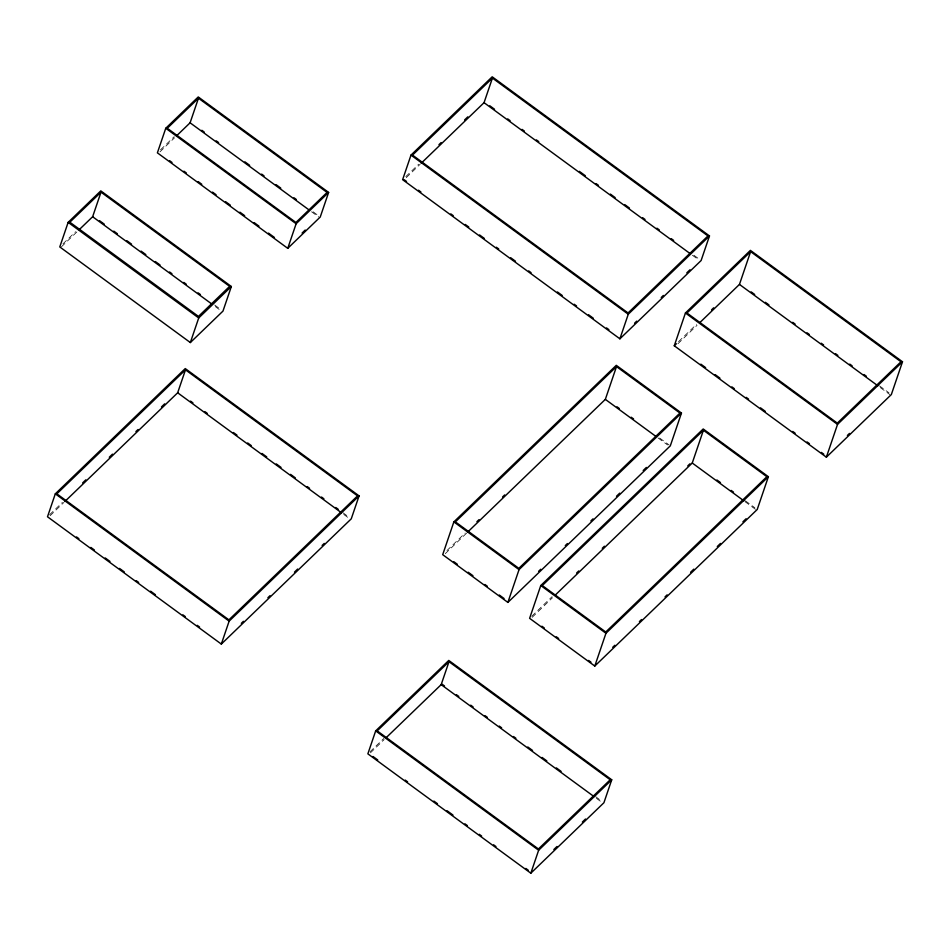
<?xml version="1.0" encoding="UTF-8"?>
<svg xmlns="http://www.w3.org/2000/svg" width="950" height="950" viewBox="0 0 950 950"><rect width="100%" height="100%" fill="white"/><g stroke="black" fill="none" stroke-linecap="round" stroke-linejoin="round"><path stroke-width="0.71" stroke-dasharray="4.75 3.56" d="M62.938 243.889L75.573 231.705M160.538 149.815L174.159 136.693M61.453 246.798L77.045 231.764M159.944 151.857L174.503 137.833M49.626 514.722L62.415 502.396M50.077 515.755L63.899 502.443M405.828 176.593L418.641 164.231M406.267 177.638L420.114 164.291M446.975 550.549L465.144 533.033M445.289 553.648L466.628 533.081M678.526 341.679L696.635 324.223M677.908 343.746L697.015 325.339M369.989 751.794L383.753 738.518M370.441 752.828L384.168 739.599M531.751 616.253L552.057 596.683M532.202 617.298L552.472 597.752M879.451 385.854L888.962 392.813M880.27 387.553L889.818 394.547M693.951 255.289L698.725 258.792M692.408 255.265L698.393 259.647M659.644 438.033L669.121 444.98M745.37 500.816L754.846 507.763M658.018 437.938L667.589 444.956M744.931 501.6L755.701 509.485M313.072 211.767L317.846 215.27M311.576 211.779L318.725 217.004M214.676 305.009L220.602 309.356M215.317 306.577L221.267 310.947M342.926 512.727L348.887 517.085M343.769 514.449L348.555 517.952M595.591 796.634L601.54 800.992M596.434 798.356L602.407 802.726"/><path stroke-width="1.43" d="M68.151 222.348L59.779 246.929L190.344 342.558L222.977 311.089L231.349 286.508L100.795 190.879L68.151 222.348L198.716 317.965L190.344 342.558M79.123 229.757L92.637 216.731L101.009 192.149L229.639 286.354L198.455 316.409L69.825 222.205L101.009 192.149M165.763 128.262L157.391 152.843L287.755 248.33L320.245 217.016L328.617 192.422L198.241 96.948L165.763 128.262L296.127 223.737L287.755 248.33M55.314 493.822L47.5 516.776L221.326 644.076L351.262 518.831L359.076 495.888L185.25 368.576L55.314 493.822L229.14 621.134L221.326 644.076M176.581 135.826L190.095 122.799L198.467 98.206L327.097 192.422L295.913 222.478L167.283 128.274L198.467 98.206M64.968 501.41L177.662 392.789L185.476 369.835L357.556 495.876L228.914 619.863L56.834 493.834L185.476 369.835M410.994 155.099L402.622 179.681L619.899 338.817L701.112 260.538L709.484 235.944L492.195 76.808L410.994 155.099L628.271 314.224L619.899 338.817M421.183 163.257L484.049 102.671L492.421 78.078L707.964 235.933L628.057 312.966L412.502 155.099L492.421 78.078M375.678 730.883L367.864 753.837L530.824 873.193L603.915 802.738L611.729 779.784L448.768 660.428L375.678 730.883L538.638 850.238L530.824 873.193M453.863 521.883L442.7 554.669L507.882 602.407L670.308 445.847L681.471 413.06L616.277 365.322L453.863 521.883L519.044 569.62L507.882 602.407M386.282 737.568L441.18 684.641L448.994 661.699L610.209 779.772L538.424 848.979L377.197 730.894L448.994 661.699M540.776 585.533L529.613 618.319L594.795 666.057L757.221 509.497L768.384 476.71L703.19 428.973L540.776 585.533L605.957 633.27L594.795 666.057M467.697 532.048L605.34 399.368L616.502 366.581L679.951 413.048L518.831 568.349L455.383 521.883L616.502 366.581M674.274 345.788L685.437 313.001L750.405 250.373L902.5 361.772L891.337 394.559L826.369 457.176L674.274 345.788L676.4 343.734M700.197 322.264L739.456 284.418L750.619 251.631L900.98 361.76L837.306 423.13L686.957 313.013L750.619 251.631M555.667 594.676L692.253 463.018L703.416 430.231L766.864 476.698L605.744 632.011L542.296 585.544L703.416 430.231M826.369 457.176L837.532 424.389L902.5 361.772M296.127 223.737L328.617 192.422M198.716 317.965L231.349 286.508M302.088 233.035L305.211 230.031M82.65 482.897L85.844 479.821M109.274 457.235L112.468 454.147M135.898 431.561L138.035 429.507M161.464 406.921L164.659 403.845M438.947 144.661L441.085 142.607M464.598 119.938L467.804 116.85M229.14 621.134L359.076 495.888M241.312 623.342L243.438 621.3M267.888 597.728L270.014 595.674M294.464 572.114L297.647 569.038M322.109 545.466L324.235 543.412M628.271 314.224L709.484 235.944M634.6 323.178L636.726 321.124M661.236 297.504L663.373 295.45M686.803 272.852L690.009 269.764M476.888 521.704L479.026 519.638M502.538 496.981L504.676 494.926M711.55 309.854L713.676 307.8M519.044 569.62L681.471 413.06M538.602 571.318L540.74 569.252M565.286 545.597L567.423 543.543M590.888 520.921L593.026 518.854M616.502 496.233L619.709 493.145M643.174 470.523L646.38 467.436M576.626 572.992L578.764 570.938M602.276 548.281L604.414 546.214M687.764 465.88L689.902 463.814M605.957 633.27L768.384 476.71M612.714 647.306L614.852 645.252M639.398 621.597L641.523 619.543M665 596.909L667.137 594.854M690.614 572.232L693.809 569.145M717.286 546.511L720.492 543.424M742.9 521.823L746.094 518.747M847.376 435.456L849.49 433.414M538.638 850.238L611.729 779.784M553.838 849.538L557.009 846.486M582.338 822.059L585.509 819.007M751.117 291.864L754.692 294.476M765.379 302.302L768.942 304.914M792.716 322.323L795.091 324.057M806.977 332.761L809.352 334.507M821.227 343.211L823.602 344.945M835.489 353.649L837.864 355.395M849.751 364.099L852.126 365.833M864.013 374.537L866.388 376.283M739.456 284.418L877.883 385.807M489.796 105.771L494.57 109.274M507.704 118.893L510.091 120.638M522.037 129.378L524.424 131.136M536.358 139.876L538.745 141.621M579.334 171.356L585.307 175.726M596.054 183.588L598.441 185.345M610.375 194.085L615.149 197.588M624.708 204.583L629.482 208.074M642.616 217.692L645.002 219.438M656.937 228.19L659.324 229.936M671.27 238.676L673.657 240.421M484.049 102.671L690.009 253.507M685.437 313.001L837.532 424.389M700.851 364.147L705.624 367.638M715.172 374.633L719.946 378.136M731.88 386.876L734.267 388.621M746.201 397.361L748.588 399.107M760.523 407.847L765.284 411.338M792.739 431.442L795.126 433.188M807.061 441.928L809.447 443.674M821.382 452.414L823.769 454.171M404.142 179.692L406.529 181.45M418.511 190.214L420.897 191.971M450.834 213.893L453.233 215.65M465.203 224.426L468.801 227.05M479.572 234.947L484.369 238.45M496.339 247.226L498.738 248.971M510.708 257.747L515.506 261.25M528.675 270.904L531.074 272.65M557.413 291.947L562.198 295.462M574.18 304.226L576.579 305.983M588.549 314.747L593.334 318.262M606.516 327.904L608.903 329.662M616.977 406.778L619.341 408.524M631.192 417.204L633.567 418.938M716.918 479.988L720.48 482.588M731.144 490.402L733.519 492.136M605.34 399.368L655.619 436.192M692.253 463.018L743.731 500.721M201.839 130.292L204.226 132.05M216.184 140.814L218.583 142.559M244.898 161.833L249.672 165.336M261.642 174.099L264.029 175.845M275.987 184.609L280.772 188.112M293.93 197.743L296.317 199.5M190.095 122.799L309.201 210.033M169.623 160.704L172.009 162.45M183.92 171.178L186.307 172.924M198.217 181.64L201.78 184.264M212.503 192.114L216.078 194.726M225.601 201.709L230.375 205.2M239.899 212.171L244.661 215.662M254.196 222.644L258.958 226.136M268.482 233.106L274.443 237.476M99.536 220.685L104.286 224.164M113.786 231.123L117.349 233.724M126.837 240.683L131.587 244.162M141.087 251.109L145.837 254.588M155.325 261.547L160.075 265.026M169.575 271.973L171.938 273.719M183.813 282.411L186.188 284.145M198.051 292.837L200.426 294.571M92.637 216.731L211.743 303.964M453.791 561.688L457.389 564.324M468.16 572.209L472.946 575.712M484.916 584.487L487.314 586.233M499.284 595.009L504.07 598.512M541.904 626.216L544.303 627.974M556.273 636.738L558.659 638.495M588.596 660.416L590.983 662.162M190.534 401.114L192.921 402.859M204.82 411.576L207.207 413.321M233.391 432.511L236.966 435.124M247.689 442.973L251.251 445.586M261.974 453.435L266.736 456.926M276.26 463.897L281.022 467.388M290.546 474.359L295.308 477.85M307.218 486.566L309.593 488.312M321.504 497.028L323.879 498.774M335.789 507.502L338.164 509.236M177.662 392.789L341.383 512.691M442.142 684.249L444.529 685.995M456.416 694.711L458.803 696.457M470.689 705.161L473.076 706.907M484.975 715.623L487.35 717.357M499.249 726.073L501.624 727.819M513.523 736.523L515.898 738.269M527.796 746.985L532.546 750.464M542.07 757.435L546.82 760.914M556.344 767.885L561.094 771.376M441.18 684.641L594.047 796.599M76.511 536.916L78.897 538.662M90.844 547.414L94.43 550.038M105.189 557.923L109.962 561.426M119.522 568.421L124.308 571.924M136.254 580.676L138.653 582.433M150.599 591.185L155.384 594.676M182.863 614.816L185.25 616.562M197.208 625.314L199.595 627.059M372.97 756.473L377.744 759.964M405.211 780.081L407.598 781.838M433.877 801.076L437.463 803.7M447.011 810.694L452.984 815.076M464.93 823.816L467.317 825.562M479.263 834.314L481.65 836.059M493.584 844.811L495.971 846.557M525.837 868.431L528.224 870.176"/></g></svg>
